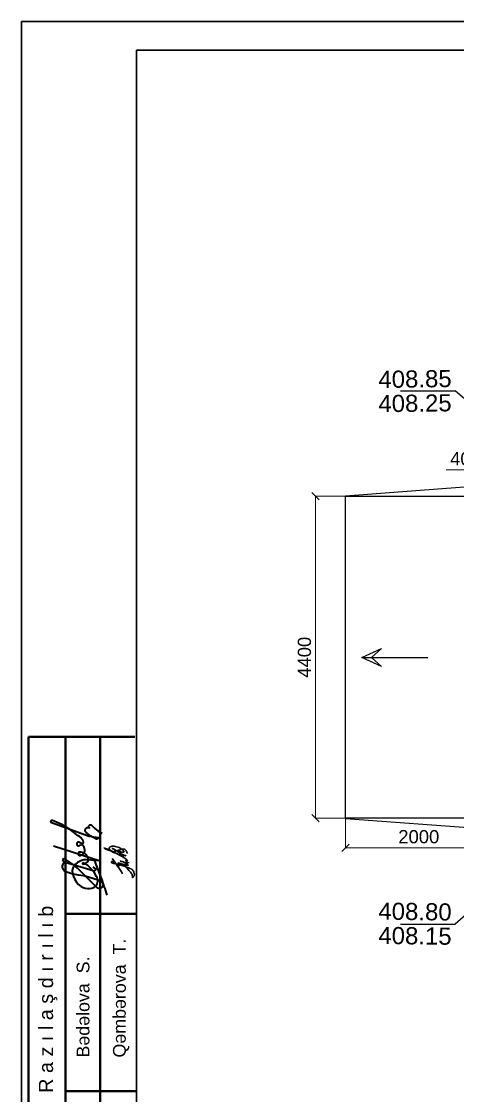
# Model space of a CAD drawing. Header units: millimetres. Extents: x 120281 to 1416367021, y -641565767 to 918373.
# Drawn here: x 999168 to 1005115, y 846116 to 860779 of the extents above; entities that cross this region are included whole.
import ezdxf

# ---------------------------------------------------------------- set-up
doc = ezdxf.new("R2010")
doc.units = ezdxf.units.MM
for name, color, linetype, lineweight in [('0_Ном._пера__21', 7, 'Continuous', 35), ('Layer2', 7, 'Continuous', 13), ('Xar. ölcülər.-1', 230, 'Continuous', 15), ('аракясмя', 130, 'Continuous', 20), ('размер', 90, 'Continuous', 40), ('размер 1', 6, 'Continuous', 15)]:
    doc.layers.add(name, color=color, linetype=linetype, lineweight=lineweight)
doc.styles.add('ARIAL', font='arial.ttf')
doc.styles.get("Standard").update_dxf_attribs({"font": 'arial.ttf'})
doc.styles.add('style5', font='times.ttf', dxfattribs={"height": 400})
doc.styles.add('Times New  Roman', font='times.ttf')
doc.dimstyles.new('250', dxfattribs={"dimtxt": 370, "dimasz": 100, "dimexe": 1.25, "dimexo": 0.625, "dimgap": 60, "dimtad": 1, "dimtxsty": 'Times New  Roman', "dimblk": 'OBLIQUE', "dimcen": 2.5, "dimadec": 0, "dimazin": 0, "dimtfac": 1, "dimtix": 1, "dimtmove": 0, "dimatfit": 3, "dimldrblk": 'OBLIQUE', "dimfxl": 1, "dimlwd": 0, "dimlwe": 0, "dimarcsym": 0})

# ---------------------------------------------------------------- blocks, each defined once
blk = doc.blocks.new('_Oblique')
at = {"color": 0, "linetype": 'ByBlock', "lineweight": -2}
blk.add_line((-0.5, -0.5), (0.5, 0.5), dxfattribs=at)
blk = doc.blocks.new('*D489')
at = {"layer": 'Defpoints', "color": 0, "lineweight": 53, "transparency": 16777216}
for p in [(1003587, 849900), (1005587, 849896), (1005587, 849496)]:
    blk.add_point(p, dxfattribs=at)
at = {"layer": 'Xar. ölcülər.-1', "color": 0, "lineweight": 0, "transparency": 16777216}
for p, q in [((1003587, 849900), (1003587, 849495)), ((1005587, 849895), (1005587, 849495)), ((1003587, 849496), (1005587, 849496))]:
    blk.add_line(p, q, dxfattribs=at)
at = {"layer": 'Xar. ölcülər.-1', "color": 0, "lineweight": 0, "transparency": 16777216, "xscale": 100, "yscale": 100, "zscale": 100, "rotation": 180}
blk.add_blockref('_Oblique', (1003587, 849496), dxfattribs=at)
at = {"layer": 'Xar. ölcülər.-1', "color": 0, "lineweight": 0, "transparency": 16777216, "xscale": 100, "yscale": 100, "zscale": 100}
blk.add_blockref('_Oblique', (1005587, 849496), dxfattribs=at)
at = {"layer": 'Xar. ölcülər.-1', "color": 0, "lineweight": 20, "transparency": 16777216, "insert": (1004587, 849648), "char_height": 180, "attachment_point": 5, "style": 'ARIAL'}
blk.add_mtext('2000', dxfattribs=at)
blk = doc.blocks.new('*D490')
at = {"layer": 'Defpoints', "color": 0, "lineweight": 53, "transparency": 16777216}
for p in [(1003587, 854298), (1003179, 849900), (1003587, 849900)]:
    blk.add_point(p, dxfattribs=at)
at = {"layer": 'Xar. ölcülər.-1', "color": 0, "lineweight": 0, "transparency": 16777216}
for p, q in [((1003586, 854298), (1003178, 854298)), ((1003179, 854298), (1003179, 849900)), ((1003586, 849900), (1003178, 849900))]:
    blk.add_line(p, q, dxfattribs=at)
at = {"layer": 'Xar. ölcülər.-1', "color": 0, "lineweight": 0, "transparency": 16777216, "xscale": 100, "yscale": 100, "zscale": 100}
for p, rotation in [((1003179, 854298), 90), ((1003179, 849900), 270)]:
    blk.add_blockref('_Oblique', p, dxfattribs=dict(at, rotation=rotation))
at = {"layer": 'Xar. ölcülər.-1', "color": 0, "lineweight": 20, "transparency": 16777216, "insert": (1003028, 852099), "char_height": 180, "attachment_point": 5, "rotation": 90, "style": 'ARIAL'}
blk.add_mtext('4400', dxfattribs=at)
blk = doc.blocks.new('*D410')
at = {"layer": 'Defpoints', "color": 0, "lineweight": 53, "transparency": 16777216}
for p in [(1005587, 854656), (1005587, 854656), (1005987, 854656)]:
    blk.add_point(p, dxfattribs=at)
at = {"layer": 'Xar. ölcülər.-1', "color": 0, "lineweight": 0, "transparency": 16777216}
for p, q in [((1005587, 854656), (1004962, 854656)), ((1005587, 854657), (1005587, 854657)), ((1005987, 854656), (1005587, 854656)), ((1005987, 854657), (1005987, 854657))]:
    blk.add_line(p, q, dxfattribs=at)
at = {"layer": 'Xar. ölcülər.-1', "color": 0, "lineweight": 0, "transparency": 16777216, "xscale": 100, "yscale": 100, "zscale": 100, "rotation": 180}
blk.add_blockref('_Oblique', (1005587, 854656), dxfattribs=at)
at = {"layer": 'Xar. ölcülər.-1', "color": 0, "lineweight": 0, "transparency": 16777216, "xscale": 100, "yscale": 100, "zscale": 100}
blk.add_blockref('_Oblique', (1005987, 854656), dxfattribs=at)
at = {"layer": 'Xar. ölcülər.-1', "color": 0, "lineweight": 20, "transparency": 16777216, "insert": (1005224, 854808), "char_height": 180, "attachment_point": 5, "style": 'ARIAL'}
blk.add_mtext('400', dxfattribs=at)
blk = doc.blocks.new('tarana')
at = {"lineweight": 30, "ltscale": 0.3}
for points, knots in [([(-47530, -37713), (-47525, -37710), (-47516, -37705), (-47530, -37682), (-47554, -37711), (-47534, -37743), (-47461, -37690), (-47373, -37607), (-47239, -37466), (-47121, -37317), (-47072, -37254), (-47034, -37199), (-47095, -37252), (-47127, -37316), (-47257, -37464), (-47349, -37599), (-47387, -37691), (-47407, -37753), (-47306, -37589), (-47229, -37551), (-47152, -37464), (-47090, -37403), (-47190, -37498), (-47220, -37551), (-47258, -37619), (-47304, -37707), (-47251, -37703), (-47211, -37678), (-47139, -37618), (-47081, -37520), (-47040, -37424), (-47054, -37353), (-47095, -37333), (-47155, -37346), (-47224, -37425), (-47196, -37537), (-47205, -37630), (-47195, -37697), (-47220, -37751), (-47279, -37776), (-47324, -37780), (-47350, -37782)], [0, 0, 0, 0, 13.696997, 26.697723, 55.381709, 77.447897, 116.847321, 264.749345, 495.890269, 684.841482, 798.30272, 809.399168, 826.55873, 945.081076, 1128.440309, 1359.788097, 1432.780839, 1445.225461, 1530.531126, 1708.00514, 1855.807987, 1864.762918, 1939.33843, 2043.015222, 2134.501699, 2201.46609, 2223.723828, 2265.331978, 2348.300502, 2497.247698, 2604.613648, 2657.098514, 2689.958322, 2731.985723, 2832.934852, 2962.987718, 3053.022385, 3116.739442, 3162.30232, 3218.25598, 3298.067555, 3298.067555, 3298.067555, 3298.067555]), ([(-47621, -37498), (-47587, -37462), (-47535, -37404), (-47468, -37359), (-47444, -37307), (-47483, -37293), (-47516, -37355), (-47575, -37476), (-47674, -37628), (-47768, -37765), (-47845, -37826), (-47925, -37827), (-47979, -37821), (-48037, -37746), (-47976, -37764), (-47906, -37761), (-47774, -37683), (-47658, -37655), (-47500, -37418), (-47572, -37541), (-47617, -37606), (-47643, -37668), (-47678, -37747), (-47569, -37643), (-47543, -37617), (-47471, -37501), (-47556, -37640), (-47588, -37697), (-47595, -37743), (-47598, -37763)], [0, 0, 0, 0, 145.360193, 229.231488, 257.974899, 279.911729, 323.242951, 432.18111, 719.674042, 845.143992, 933.045924, 1001.919496, 1069.952176, 1128.733662, 1143.082862, 1229.058961, 1352.501096, 1563.807845, 1715.60583, 1780.419413, 1865.70666, 1979.306824, 1998.264103, 2080.824941, 2196.093147, 2246.799798, 2358.375496, 2434.005019, 2492.647432, 2492.647432, 2492.647432, 2492.647432]), ([(-47853, -37516), (-47771, -37489), (-47610, -37436), (-47451, -37374), (-47372, -37343)], [0, 0, 0, 0, 257.629672, 511.031995, 511.031995, 511.031995, 511.031995])]:
    blk.add_open_spline(points, degree=3, knots=knots, dxfattribs=at)

msp = doc.modelspace()

# ---------------------------------------------------------------- linework, layer by layer
at = {"layer": '0_Ном._пера__21', "linetype": 'Continuous', "flags": 128}
for points in [[(999602.7765, 849524.38346), (1000240.1715, 849319.48504), (1000051.32761, 849334.49275), (1000018.99609, 849332.34228), (999987.45586, 849324.91487), (999957.56224, 849312.41195), (999930.12586, 849295.17257), (999905.89073, 849273.66421), (999885.51406, 849248.47014), (999869.5484, 849220.27355), (999858.42672, 849189.83907), (999863.46629, 849146.58855), (999875.22553, 849104.66332), (999893.41352, 849065.10068), (999917.58025, 849028.87947), (999947.12778, 848996.89587), (999981.32508, 848969.94121), (1000008.00153, 848955.88387), (1000036.56236, 848946.21317), (1000066.29156, 848941.17155), (1000096.44387, 848940.8854), (1000126.2634, 848945.36189), (1000155.00262, 848954.48881), (1000169.17581, 848964.66477), (1000181.58261, 848976.93265), (1000191.91749, 848990.99036), (1000199.92598, 849006.49175), (1000205.41088, 849023.05511), (1000208.23711, 849040.27258), (1000208.33509, 849057.72019), (1000205.7024, 849074.96832), (1000200.40387, 849091.59222), (1000192.56998, 849107.18258), (1000159.89973, 849162.70728), (1000119.19968, 849212.6457), (1000071.40814, 849255.84651), (1000040.98037, 849276.10339), (1000007.68068, 849291.18052), (1000006.21907, 849290.88195), (1000004.831, 849290.33543), (1000003.55817, 849289.5574), (1000002.43884, 849288.57123), (1000001.50665, 849287.40655), (1000000.78962, 849286.0984), (1000000.30929, 849284.68605), (1000000.0801, 849283.21198), (1000000.10894, 849281.72047), (1000000.39495, 849280.25636), (1000000.92952, 849278.86365), (1000001.69659, 849277.58418), (1000002.6731, 849276.45642), (1000003.82973, 849275.51426), (1000005.13168, 849274.78601), (1000006.53985, 849274.29357), (1000008.0119, 849274.05173), (1000009.5036, 849274.06775), (1000027.96121, 849279.10994), (1000045.35957, 849287.0726), (1000061.24005, 849297.7458), (1000075.18399, 849310.84821), (1000076.8301, 849328.23897), (1000075.67678, 849345.66936), (1000071.75363, 849362.69162), (1000065.16144, 849378.8685), (1000056.06954, 849393.78446), (1000044.71148, 849407.05635), (1000031.37902, 849418.34327), (1000016.41462, 849427.35526), (1000000.20269, 849433.86084), (999983.15967, 849437.69291), (999965.72334, 849438.75302), (999961.81484, 849439.13299), (999957.8987, 849438.842), (999954.08928, 849437.88853), (999950.4978, 849436.30043), (999947.22913, 849434.12405), (999944.37872, 849431.42297), (999942.02978, 849428.27603), (999940.2509, 849424.77512), (999939.09402, 849421.02248), (999938.59293, 849417.12765), (999938.76225, 849413.20438), (999939.59704, 849409.36721), (999941.07293, 849405.72819), (999943.14681, 849402.39357), (999945.75815, 849399.4607), (999948.83068, 849397.01524), (999952.2747, 849395.12858), (999955.98965, 849393.8558), (999959.86705, 849393.23408), (999963.7937, 849393.28157), (999967.65493, 849393.99687), (999981.13692, 849397.65784), (999993.82881, 849403.49589), (1000005.38177, 849411.35056), (1000015.47827, 849421.00598), (1000023.84084, 849432.19678), (1000030.23962, 849444.61538), (1000030.83158, 849465.20525), (1000027.97861, 849485.60509), (1000021.76074, 849505.24259), (1000012.35243, 849523.5668), (1000000.01762, 849540.06365), (999985.10237, 849554.2703), (999968.02512, 849565.7882), (999949.265, 849574.29419), (999945.00258, 849574.57897), (999940.75429, 849574.13018), (999936.64545, 849572.96107), (999932.79727, 849571.10611), (999929.32325, 849568.62005), (999926.32588, 849565.57619), (999923.89356, 849562.06432), (999922.09805, 849558.18806), (999920.9923, 849554.06173), (999920.60895, 849549.80704), (999920.95928, 849545.54952), (999922.03298, 849541.41473), (999923.79837, 849537.52465), (999926.20337, 849533.99403), (999929.17704, 849530.92701), (999932.63167, 849528.41407), (999936.46534, 849526.52933), (999940.56499, 849525.32837), (999944.80966, 849524.84664), (999949.07417, 849525.09835), (999953.2327, 849526.07605), (999967.866, 849532.13535), (999981.41911, 849540.33058), (999993.58249, 849550.47458), (1000004.07834, 849562.33565), (1000012.66695, 849575.64293), (1000007.4673, 849593.81181), (999999.33958, 849610.87301), (999988.50682, 849626.35835), (999975.26627, 849639.8429), (999959.98129, 849650.95661), (999943.07132, 849659.39451), (999835.1868, 849745.09862), (999716.52776, 849815.12939), (999589.35525, 849868.15239), (999587.19986, 849869.48312), (999584.85137, 849870.4324), (999582.37668, 849870.9732), (999579.84629, 849871.09011), (999577.33228, 849870.7798), (999574.90626, 849870.05111), (999572.63735, 849868.92481), (999570.59017, 849867.43295), (999568.82305, 849865.61807), (999567.38633, 849863.53183), (999566.32092, 849861.23369), (999565.65719, 849858.78911), (999565.41403, 849856.26773), (999565.59838, 849853.74136), (999566.20498, 849851.28197), (999567.21656, 849848.95964), (999568.6043, 849846.84051), (999570.32866, 849844.98495), (999572.34053, 849843.44581), (999574.58258, 849842.26695), (999576.99097, 849841.48195), (1000093.01775, 849656.60801), (1000219.79175, 849639.07122), (1000218.59432, 849634.80261), (1000216.72366, 849630.78323), (1000214.22881, 849627.11845), (1000211.1752, 849623.90437), (1000207.64289, 849621.22526), (1000203.72449, 849619.15136), (1000199.52274, 849617.73706), (1000195.14782, 849617.01944), (1000190.71444, 849617.01731), (1000186.33883, 849617.73072), (1000182.13573, 849619.14099), (1000114.25242, 849658.63803), (1000051.21461, 849705.48234), (1000046.35806, 849710.3296), (1000042.3966, 849715.93217), (1000039.44562, 849722.12682), (1000037.59111, 849728.73307), (1000036.88708, 849735.55848), (1000037.35405, 849742.4042), (1000038.9784, 849749.07078), (1000041.71283, 849755.36403), (1000045.47767, 849761.10058), (1000050.16324, 849766.1133), (1000055.63302, 849770.25618), (1000061.72767, 849773.40852), (1000068.26964, 849775.47848), (1000075.06834, 849776.40574), (1000081.92569, 849776.16332), (1000088.64193, 849774.75824), (1000095.02138, 849772.23146), (1000092.34451, 849774.93458), (1000090.15389, 849778.04484), (1000088.51043, 849781.4758), (1000087.45978, 849785.13211), (1000087.03115, 849788.91217), (1000087.23646, 849792.71089), (1000088.07, 849796.42273), (1000089.50859, 849799.9445), (1000091.51226, 849803.17835), (1000094.02533, 849806.03439), (1000096.97795, 849808.43326), (1000100.28806, 849810.30828), (1000103.86367, 849811.60733), (1000107.6054, 849812.29433), (1000111.40927, 849812.35016), (1000115.16956, 849811.7733), (1000118.78176, 849810.57976), (1000162.78972, 849765.30828), (1000212.92727, 849726.93597), (1000268.12317, 849696.28268)], [(999774.77002, 849305.96168), (999764.16434, 849302.63548), (999754.25515, 849297.60041), (999745.31558, 849290.99527), (999737.59204, 849283.0021), (999731.29742, 849273.84123), (999726.60522, 849263.76518), (999723.64477, 849253.05167), (999722.49768, 849241.996), (999723.19557, 849230.90293), (999725.71919, 849220.07819), (999729.99899, 849209.82017), (999735.91699, 849200.41163), (999743.31009, 849192.11188), (999751.97449, 849185.14971), (999761.67138, 849179.71702), (999772.13347, 849175.96353), (999854.58506, 849148.47487), (999939.63673, 849130.58332), (1000019.90789, 849118.66193), (1000097.80685, 849095.9171), (1000201.63812, 849065.99975), (1000236.77511, 849051.46169), (1000269.59738, 849032.26115), (1000274.58445, 849023.88548), (1000278.11375, 849014.79885), (1000280.08756, 849005.25281), (1000280.45124, 848995.51163), (1000279.19472, 848985.845), (1000276.35278, 848976.52051), (1000272.00411, 848967.79629), (1000266.2691, 848959.91388), (1000259.30649, 848953.09148), (1000254.56558, 848948.68147), (1000249.1761, 848945.0929), (1000243.27887, 848942.41952), (1000237.02796, 848940.73117), (1000230.5867, 848940.07197), (1000224.12339, 848940.45914), (1000217.80689, 848941.88258), (1000211.80224, 848944.30509), (1000206.26632, 848947.66335), (999930.38774, 849217.40838), (999857.22063, 849279.67332), (999777.59474, 849333.43272), (999772.35454, 849337.80015), (999766.43943, 849341.19808), (999760.02681, 849343.52456), (999753.30896, 849344.70986), (999746.48736, 849344.71842), (999739.76657, 849343.54998), (999733.34812, 849341.23959), (999731.86328, 849337.63343), (999731.01317, 849333.82731), (999730.82255, 849329.93207), (999731.29695, 849326.06113), (999732.42258, 849322.32722), (999734.16666, 849318.83904), (999736.47839, 849315.69817), (999739.29048, 849312.99605), (999742.52103, 849310.81139), (999746.07598, 849309.20778), (999749.85181, 849308.23193), (1000146.78545, 849185.43212), (1000151.4126, 849184.44287), (1000156.13753, 849184.18979), (1000160.84388, 849184.67911), (1000165.4157, 849185.89878), (1000169.74037, 849187.81876), (1000173.71137, 849190.39173), (1000177.23088, 849193.55434), (1000180.2122, 849197.22869), (1000182.58189, 849201.32424), (1000184.28159, 849205.74013), (1000146.11132, 849235.70501)]]:
    msp.add_lwpolyline(points, dxfattribs=at)
at = {"layer": '0_Ном._пера__21', "linetype": 'Continuous'}
msp.add_open_spline([(1000338.10582, 848848.72826), (1000311.27648, 848929.72237), (1000284.44714, 849010.71649), (1000255.48492, 849090.94095), (1000226.99793, 849169.84904), (1000196.44747, 849248.01252), (1000165.89702, 849326.17601)], degree=3, knots=[0, 0, 0, 0, 1, 1, 1, 2, 2, 2, 2], dxfattribs=at)
at = {"layer": 'Layer2', "color": 0, "lineweight": 25}
for p, q in [((1004338.26437, 855737.63782, 0), (1005083.1532, 855737.14975, 0)), ((1005586.53679, 855295.82721, 0), (1005083.1532, 855737.14975, 0)), ((1005586.53679, 848895.82721, 0), (1005083.1532, 848454.50467, 0)), ((1004338.26437, 848454.0166, 0), (1005083.1532, 848454.50467, 0))]:
    msp.add_line(p, q, dxfattribs=at)
at = {"layer": 'аракясмя', "color": 0, "lineweight": 25}
for p, q in [((1005586.53679, 854447.79733, 0), (1003586.53679, 854297.79733, 0)), ((1003586.53679, 849900.3872, 0), (1003586.53679, 854292.52154, 0)), ((1005586.53679, 854292.52154, 0), (1003586.53679, 854292.52154, 0)), ((1003809.05668, 852096.45437, 0), (1004709.05668, 852096.45437, 0)), ((1005586.53679, 849900.3872, 0), (1003586.53679, 849900.3872, 0)), ((1005586.53679, 849744.47704, 0), (1003586.53679, 849894.47704, 0))]:
    msp.add_line(p, q, dxfattribs=at)
at = {"layer": 'аракясмя', "color": 0, "lineweight": 25, "elevation": 0}
msp.add_lwpolyline([(1003809.05668, 852096.45437), (1004078.11779, 852217.98929), (1003940.62649, 852096.45437), (1004078.11779, 851974.91945), (1003809.05668, 852096.45437)], dxfattribs=at)
at = {"layer": 'размер', "color": 0}
for p, q in [((999262.37493, 851013.49989, 0), (1000713.75255, 851013.49989, 0)), ((999262.37493, 843756.61183, 0), (999262.37493, 851013.49989, 0)), ((999769.04236, 843756.61183, 0), (999769.04236, 851013.49989, 0)), ((1000241.1968, 843756.61183, 0), (1000241.1968, 851013.49989, 0)), ((1000737.02875, 848594.5372, 0), (999769.04236, 848594.5372, 0)), ((1000737.02875, 846175.57452, 0), (999769.04236, 846175.57452, 0))]:
    msp.add_line(p, q, dxfattribs=at)
at = {"layer": 'размер 1', "color": 0, "lineweight": 30, "elevation": 0}
for points in [[(999168.13571, 860779.10126), (1032114.88946, 860779.10126), (1032114.88946, 837481.03969), (999168.13571, 837481.03969)], [(1000737.02875, 860386.878), (1031722.6662, 860386.878), (1031722.6662, 837873.26295), (1000737.02875, 837873.26295)]]:
    msp.add_lwpolyline(points, close=True, dxfattribs=at)

# ---------------------------------------------------------------- block references
at = {"color": 7, "xscale": 0.4999999999999994, "yscale": 0.4999999999999994, "zscale": 0.4999999999999994, "rotation": 104.6515745906558}
msp.add_blockref('tarana', (976347.40752, 867545.26057), dxfattribs=at)

# ---------------------------------------------------------------- texts
at = {"layer": 'Layer2', "color": 0, "lineweight": 25, "char_height": 233.963714, "style": 'style5'}
for s, insert, attachment_point, rotation in [('{\\fArial|b0|i0|c0|p34;408.85}', (1005033.73021, 856022.30799, 0), 3, 0.746901355), ('{\\fArial|b0|i0|c0|p34;408.25}', (1005033.73021, 855691.02172, 0), 3, 0.746901355), ('{\\fArial|b0|i0|c0|p34;408.80}', (1005033.73021, 848500.6327, 0), 9, 359.253098645), ('{\\fArial|b0|i0|c0|p34;408.15}', (1005033.73021, 848169.34642, 0), 9, 359.253098645)]:
    msp.add_mtext_dynamic_manual_height_columns(s, width=801.2630838, gutter_width=1169.81857, heights=[0], dxfattribs=dict(at, insert=insert, attachment_point=attachment_point, rotation=rotation))
at = {"layer": 'размер', "color": 0}
for s, height, p in [('R a z ı l a ş d ı r ı l ı b', 193.517015, (999598.71328, 846152.19905, 0)), ('Qəmbərova  T.', 174.1653135, (1000590.3859, 846634.28037, 0)), ('Bədəlova  S.', 174.1653135, (1000094.55395, 846634.28037, 0))]:
    msp.add_text(s, height=height, rotation=90, dxfattribs=at).set_placement(p)

# ---------------------------------------------------------------- dimensions: what is measured, and where the dimension line sits
at = {"layer": 'Xar. ölcülər.-1', "color": 0, "lineweight": 20}
dim = msp.add_linear_dim(base=(1005586.53679, 854655.90952, 0), p1=(1005986.53679, 854655.90952, 0), p2=(1005586.53679, 854655.90952, 0), dimstyle='250', override={"dimtxt": 180, "dimexe": 1, "dimtxsty": 'ARIAL'}, dxfattribs=at)
dim.commit()
dim.dimension.update_dxf_attribs({"geometry": '*D410', "text_midpoint": (1005224.37445, 854655.90952, 0), "dimtype": 160})
dim = msp.add_linear_dim(base=(1003179.49836, 849900.3872, 0), p1=(1003586.53679, 854297.79733, 0), p2=(1003586.53679, 849900.3872, 0), angle=90, text='4400', dimstyle='250', override={"dimtxt": 180, "dimexe": 1, "dimtxsty": 'ARIAL'}, dxfattribs=at)
dim.commit()
dim.dimension.update_dxf_attribs({"geometry": '*D490', "text_midpoint": (1003027.59522, 852099.09226, 0)})
dim = msp.add_linear_dim(base=(1005586.53679, 849495.82721, 0), p1=(1003586.53679, 849900.3872, 0), p2=(1005586.53679, 849895.82721, 0), dimstyle='250', override={"dimtxt": 180, "dimexe": 1, "dimtxsty": 'ARIAL'}, dxfattribs=at)
dim.commit()
dim.dimension.update_dxf_attribs({"geometry": '*D489', "text_midpoint": (1004586.53679, 849647.73035, 0)})

doc.saveas('drawing.dxf')
